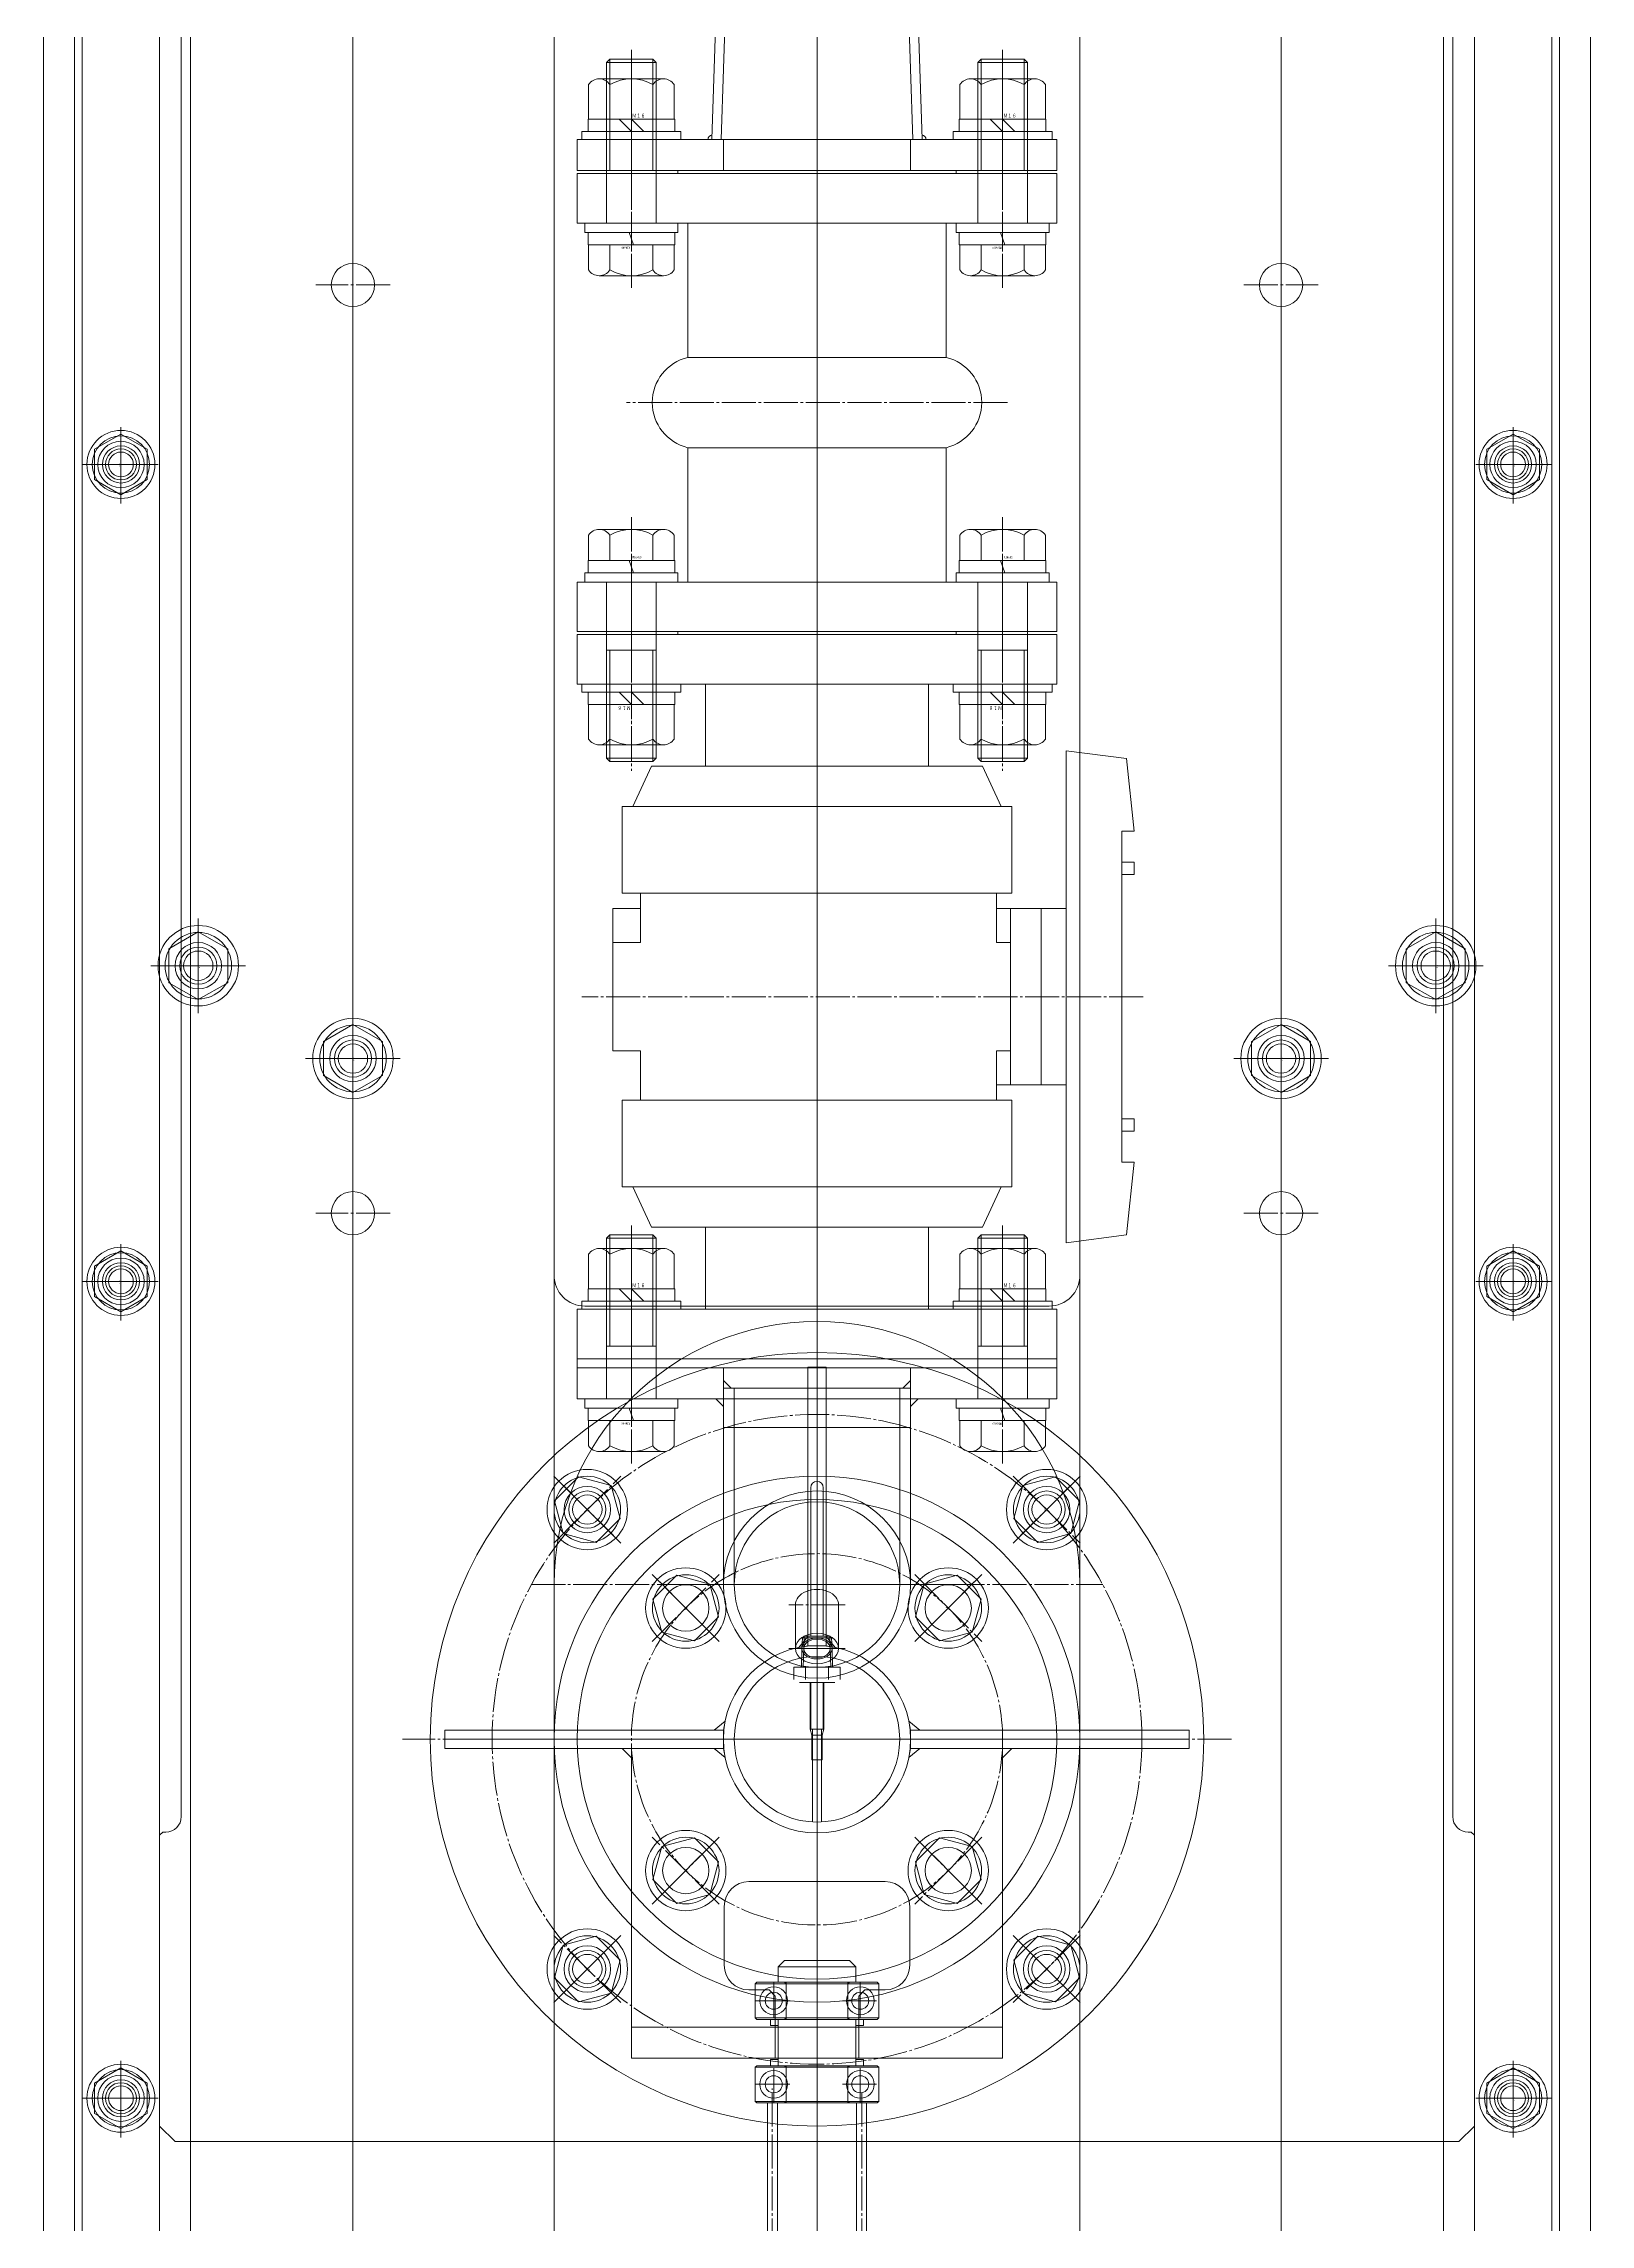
# Model space of a CAD drawing. Units: millimetres at full size. Extents: x -21196 to 21204, y -11807 to 11807.
# Drawn here: x -15850 to -15350, y -1207 to -502 of the extents above; entities that cross this region are included whole.
import ezdxf
from ezdxf.enums import TextEntityAlignment as Align

# ---------------------------------------------------------------- set-up
doc = ezdxf.new("R2010")
doc.units = ezdxf.units.MM
doc.header["$LTSCALE"] = 0.5
doc.linetypes.add('USER4', pattern=[27.1, 22, -1.7, 1.7, -1.7])
doc.layers.add('1-0_設備-5(241129配置図菊池追記(立面図).jww)(機器配置図 260128.dwg)', color=7, linetype='Continuous', lineweight=9)
doc.styles.add('ＭＳ ゴシック', font='')
doc.styles.get('ＭＳ ゴシック').set_extended_font_data('MS Gothic')

msp = doc.modelspace()

# ---------------------------------------------------------------- linework, layer by layer
at = {"layer": '1-0_設備-5(241129配置図菊池追記(立面図).jww)(機器配置図 260128.dwg)', "linetype": 'USER4'}
for p, q in [((-15599.5215, -516.4062), (-15599.5215, 1476.1146)), ((-15599.5215, -516.4062), (-15599.5215, 1476.1146)), ((-15599.5215, -547.3744), (-15599.5215, -40.6829)), ((-15599.5215, -1195.8594), (-15599.5215, -145.4149)), ((-15659.5215, -581.0617), (-15659.5215, -504.1471)), ((-15539.5215, -581.0617), (-15539.5215, -504.1471)), ((-15659.5215, -533.1471), (-15659.5215, -513.5471)), ((-15539.5215, -533.1471), (-15539.5215, -513.5471)), ((-15659.5215, -551.3014), (-15659.5215, -525.0262)), ((-15539.5215, -551.3014), (-15539.5215, -525.0262)), ((-15659.5215, -569.3808), (-15659.5215, -535.1885)), ((-15539.5215, -569.3808), (-15539.5215, -535.1885)), ((-15599.5215, -543.1471), (-15599.5215, -693.1471)), ((-15749.5215, -568.159), (-15749.5215, -592.1326)), ((-15449.5215, -568.159), (-15449.5215, -592.1326)), ((-15737.5348, -580.1458), (-15761.5083, -580.1458)), ((-15461.5083, -580.1458), (-15437.5348, -580.1458)), ((-15537.9806, -618.1471), (-15661.0625, -618.1471)), ((-15824.5215, -650.7816), (-15824.5215, -625.51)), ((-15824.5215, -626.1009), (-15824.5215, -650.1907)), ((-15374.5215, -650.7816), (-15374.5215, -625.51)), ((-15374.5215, -626.1009), (-15374.5215, -650.1907)), ((-15824.5215, -628.8047), (-15824.5215, -647.4868)), ((-15824.5215, -628.8047), (-15824.5215, -647.4868)), ((-15824.5215, -629.8047), (-15824.5215, -646.4868)), ((-15374.5215, -628.8047), (-15374.5215, -647.4868)), ((-15374.5215, -628.8047), (-15374.5215, -647.4868)), ((-15374.5215, -629.8047), (-15374.5215, -646.4868)), ((-15837.1574, -638.1458), (-15811.8857, -638.1458)), ((-15812.4767, -638.1458), (-15836.5664, -638.1458)), ((-15833.8626, -638.1458), (-15815.1805, -638.1458)), ((-15833.8626, -638.1458), (-15815.1805, -638.1458)), ((-15832.8626, -638.1458), (-15816.1805, -638.1458)), ((-15361.8857, -638.1458), (-15387.1574, -638.1458)), ((-15386.5664, -638.1458), (-15362.4767, -638.1458)), ((-15365.1805, -638.1458), (-15383.8626, -638.1458)), ((-15365.1805, -638.1458), (-15383.8626, -638.1458)), ((-15366.1805, -638.1458), (-15382.8626, -638.1458)), ((-15659.5215, -655.2326), (-15659.5215, -737.1471)), ((-15539.5215, -655.2326), (-15539.5215, -737.1471)), ((-15659.5215, -701.3808), (-15659.5215, -667.1885)), ((-15539.5215, -701.3808), (-15539.5215, -667.1885)), ((-15659.5215, -683.6378), (-15659.5215, -718.4558)), ((-15539.5215, -683.6378), (-15539.5215, -718.4558)), ((-15599.5215, -693.1471), (-15599.5215, -927.1471)), ((-15659.5215, -709.1471), (-15659.5215, -728.7471)), ((-15539.5215, -709.1471), (-15539.5215, -728.7471)), ((-15799.5215, -815.4573), (-15799.5215, -784.8343)), ((-15799.5215, -787.8047), (-15799.5215, -812.4868)), ((-15399.5215, -815.4573), (-15399.5215, -784.8343)), ((-15399.5215, -787.8047), (-15399.5215, -812.4868)), ((-15799.5215, -810.4779), (-15799.5215, -789.8137)), ((-15399.5215, -810.4779), (-15399.5215, -789.8137)), ((-15784.21, -800.1458), (-15814.833, -800.1458)), ((-15787.1805, -800.1458), (-15811.8626, -800.1458)), ((-15789.1894, -800.1458), (-15809.8536, -800.1458)), ((-15384.21, -800.1458), (-15414.833, -800.1458)), ((-15387.1805, -800.1458), (-15411.8626, -800.1458)), ((-15389.1894, -800.1458), (-15409.8536, -800.1458)), ((-15494.0921, -810.1471), (-15675.5215, -810.1471)), ((-15749.5215, -845.4573), (-15749.5215, -814.8343)), ((-15449.5215, -845.4573), (-15449.5215, -814.8343)), ((-15749.5215, -818.1009), (-15749.5215, -842.1907)), ((-15749.5215, -840.4779), (-15749.5215, -819.8137)), ((-15449.5215, -818.1009), (-15449.5215, -842.1907)), ((-15449.5215, -840.4779), (-15449.5215, -819.8137)), ((-15734.21, -830.1458), (-15764.833, -830.1458)), ((-15737.4767, -830.1458), (-15761.5664, -830.1458)), ((-15739.1894, -830.1458), (-15759.8536, -830.1458)), ((-15434.21, -830.1458), (-15464.833, -830.1458)), ((-15461.5664, -830.1458), (-15437.4767, -830.1458)), ((-15439.1894, -830.1458), (-15459.8536, -830.1458)), ((-15749.5215, -868.159), (-15749.5215, -892.1326)), ((-15449.5215, -868.159), (-15449.5215, -892.1326)), ((-15737.5348, -880.1458), (-15761.5083, -880.1458)), ((-15461.5083, -880.1458), (-15437.5348, -880.1458)), ((-15659.5215, -961.0617), (-15659.5215, -884.1471)), ((-15539.5215, -961.0617), (-15539.5215, -884.1471)), ((-15824.5215, -914.7816), (-15824.5215, -889.51)), ((-15824.5215, -890.1009), (-15824.5215, -914.1907)), ((-15824.5215, -892.8047), (-15824.5215, -911.4868)), ((-15824.5215, -892.8047), (-15824.5215, -911.4868)), ((-15824.5215, -893.8047), (-15824.5215, -910.4868)), ((-15659.5215, -911.1471), (-15659.5215, -891.5471)), ((-15539.5215, -911.1471), (-15539.5215, -891.5471)), ((-15374.5215, -914.7816), (-15374.5215, -889.51)), ((-15374.5215, -890.1009), (-15374.5215, -914.1907)), ((-15374.5215, -892.8047), (-15374.5215, -911.4868)), ((-15374.5215, -892.8047), (-15374.5215, -911.4868)), ((-15374.5215, -893.8047), (-15374.5215, -910.4868)), ((-15659.5215, -936.6565), (-15659.5215, -901.8385)), ((-15539.5215, -936.6565), (-15539.5215, -901.8385)), ((-15837.1574, -902.1458), (-15811.8857, -902.1458)), ((-15812.4767, -902.1458), (-15836.5664, -902.1458)), ((-15833.8626, -902.1458), (-15815.1805, -902.1458)), ((-15833.8626, -902.1458), (-15815.1805, -902.1458)), ((-15832.8626, -902.1458), (-15816.1805, -902.1458)), ((-15361.8857, -902.1458), (-15387.1574, -902.1458)), ((-15386.5664, -902.1458), (-15362.4767, -902.1458)), ((-15365.1805, -902.1458), (-15383.8626, -902.1458)), ((-15365.1805, -902.1458), (-15383.8626, -902.1458)), ((-15366.1805, -902.1458), (-15382.8626, -902.1458)), ((-15599.5215, -916.162), (-15599.5215, -1184.1296)), ((-15659.5215, -948.6963), (-15659.5215, -921.8099)), ((-15599.5215, -1051.3337), (-15599.5215, -921.8442)), ((-15539.5215, -948.6963), (-15539.5215, -921.8099)), ((-15599.5215, -930.1471), (-15599.5215, -940.1471)), ((-15599.5215, -949.3471), (-15599.5215, -936.6471)), ((-15599.5215, -949.3471), (-15599.5215, -1037.397)), ((-15662.9409, -986.7264), (-15684.5946, -965.0727)), ((-15684.5946, -986.7264), (-15662.9409, -965.0727)), ((-15599.5215, -964.8303), (-15599.5215, -1078.8262)), ((-15536.1022, -986.7264), (-15514.4485, -965.0727)), ((-15536.1022, -965.0727), (-15514.4484, -986.7264)), ((-15682.1911, -967.4763), (-15665.3445, -984.3228)), ((-15666.4619, -983.2054), (-15681.0737, -968.5937)), ((-15516.852, -967.4763), (-15533.6986, -984.3228)), ((-15532.5812, -983.2054), (-15517.9694, -968.5937)), ((-15691.8647, -1000.1458), (-15507.1783, -1000.1458)), ((-15631.1211, -1018.5463), (-15652.7748, -996.8925)), ((-15652.7748, -1018.5463), (-15631.1211, -996.8925)), ((-15548.335, -1000.1471), (-15650.7081, -1000.1471)), ((-15650.3712, -999.2961), (-15633.5247, -1016.1427)), ((-15562.2717, -1000.1471), (-15636.7713, -1000.1471)), ((-15567.922, -1018.5462), (-15546.2683, -996.8925)), ((-15567.922, -996.8925), (-15546.2683, -1018.5462)), ((-15548.6718, -999.2961), (-15565.5184, -1016.1427)), ((-15590.4349, -1006.6582), (-15608.6082, -1006.6582)), ((-15590.4349, -1020.8003), (-15608.6082, -1020.8003)), ((-15465.5377, -1050.1458), (-15733.5053, -1050.1458)), ((-15719.64, -1050.1458), (-15479.4031, -1050.1458)), ((-15631.121, -1081.7453), (-15652.7748, -1103.3991)), ((-15631.121, -1103.3991), (-15652.7748, -1081.7453)), ((-15650.3712, -1100.9955), (-15633.5247, -1084.1489)), ((-15567.922, -1081.7453), (-15546.2683, -1103.399)), ((-15546.2683, -1081.7453), (-15567.922, -1103.399)), ((-15548.6718, -1100.9955), (-15565.5184, -1084.1489)), ((-15662.9409, -1113.5651), (-15684.5946, -1135.2189)), ((-15662.9409, -1135.2189), (-15684.5946, -1113.5651)), ((-15682.1911, -1132.8153), (-15665.3445, -1115.9687)), ((-15666.4619, -1117.0861), (-15681.0737, -1131.6979)), ((-15599.5215, -1607.3922), (-15599.5215, -1117.7458)), ((-15536.1022, -1113.5651), (-15514.4484, -1135.2189)), ((-15514.4484, -1113.5651), (-15536.1022, -1135.2189)), ((-15516.852, -1132.8153), (-15533.6986, -1115.9687)), ((-15532.5812, -1117.0861), (-15517.9694, -1131.6979)), ((-15619.2715, -1134.6458), (-15607.7715, -1134.6458)), ((-15613.5215, -1128.8958), (-15613.5215, -1140.3958)), ((-15591.2715, -1134.6458), (-15579.7715, -1134.6458)), ((-15585.5215, -1128.8958), (-15585.5215, -1140.3958)), ((-15824.5215, -1178.7816), (-15824.5215, -1153.51)), ((-15824.5215, -1154.1009), (-15824.5215, -1178.1907)), ((-15374.5215, -1178.7816), (-15374.5215, -1153.51)), ((-15374.5215, -1154.1009), (-15374.5215, -1178.1907)), ((-15824.5215, -1156.8047), (-15824.5215, -1175.4868)), ((-15824.5215, -1156.8047), (-15824.5215, -1175.4868)), ((-15824.5215, -1157.8047), (-15824.5215, -1174.4868)), ((-15619.2715, -1161.6458), (-15607.7715, -1161.6458)), ((-15613.5215, -1167.3958), (-15613.5215, -1155.8958)), ((-15591.2715, -1161.6458), (-15579.7715, -1161.6458)), ((-15585.5215, -1167.3958), (-15585.5215, -1155.8958)), ((-15374.5215, -1156.8047), (-15374.5215, -1175.4868)), ((-15374.5215, -1156.8047), (-15374.5215, -1175.4868)), ((-15374.5215, -1157.8047), (-15374.5215, -1174.4868)), ((-15837.1574, -1166.1458), (-15811.8857, -1166.1458)), ((-15812.4767, -1166.1458), (-15836.5664, -1166.1458)), ((-15833.8626, -1166.1458), (-15815.1805, -1166.1458)), ((-15833.8626, -1166.1458), (-15815.1805, -1166.1458)), ((-15832.8626, -1166.1458), (-15816.1805, -1166.1458)), ((-15614.0215, -1581.8079), (-15614.0215, -1162.9603)), ((-15585.0215, -1581.8079), (-15585.0215, -1163.4838)), ((-15361.8857, -1166.1458), (-15387.1574, -1166.1458)), ((-15386.5664, -1166.1458), (-15362.4767, -1166.1458)), ((-15365.1805, -1166.1458), (-15383.8626, -1166.1458)), ((-15365.1805, -1166.1458), (-15383.8626, -1166.1458)), ((-15366.1805, -1166.1458), (-15382.8626, -1166.1458))]:
    msp.add_line(p, q, dxfattribs=at)
at = {"layer": '1-0_設備-5(241129配置図菊池追記(立面図).jww)(機器配置図 260128.dwg)'}
for p, q in [((-15633.5215, -533.053), (-15617.546, -48.1471)), ((-15630.523, -533.1471), (-15614.5475, -48.2413)), ((-15568.5201, -533.1471), (-15584.4956, -48.2413)), ((-15565.5215, -533.053), (-15581.4971, -48.1471)), ((-15599.5215, -1520.1458), (-15599.5215, -60.1458)), ((-15805.0215, -265.1458), (-15805.0215, -1075.1458)), ((-15394.0215, -265.1458), (-15394.0215, -1075.1458)), ((-15684.5215, -900.1458), (-15684.5215, -340.1458)), ((-15514.5215, -340.1458), (-15514.5215, -900.1458)), ((-15666.439, -543.1471), (-15666.439, -507.1471)), ((-15652.604, -543.1471), (-15652.604, -507.1471)), ((-15546.439, -543.1471), (-15546.439, -507.1471)), ((-15532.604, -543.1471), (-15532.604, -507.1471)), ((-15669.9085, -513.5471), (-15649.1345, -513.5471)), ((-15667.5215, -560.1471), (-15667.5215, -508.2296)), ((-15651.5215, -560.1471), (-15651.5215, -508.2296)), ((-15549.9085, -513.5471), (-15529.1345, -513.5471)), ((-15547.5215, -560.1471), (-15547.5215, -508.2296)), ((-15531.5215, -560.1471), (-15531.5215, -508.2296)), ((-15673.3715, -515.4031), (-15673.3715, -526.5471)), ((-15666.4465, -526.5471), (-15666.4465, -515.4031)), ((-15652.5965, -515.4031), (-15652.5965, -526.5471)), ((-15645.6715, -526.5471), (-15645.6715, -515.4031)), ((-15553.3715, -515.4031), (-15553.3715, -526.5471)), ((-15546.4465, -526.5471), (-15546.4465, -515.4031)), ((-15532.5965, -515.4031), (-15532.5965, -526.5471)), ((-15525.6715, -526.5471), (-15525.6715, -515.4031)), ((-15663.5215, -526.5471), (-15659.5215, -530.5471)), ((-15659.5215, -526.5471), (-15655.5215, -530.5471)), ((-15645.5215, -526.5471), (-15645.5215, -530.5471)), ((-15543.5215, -526.5471), (-15539.5215, -530.5471)), ((-15539.5215, -526.5471), (-15535.5215, -530.5471)), ((-15525.5215, -526.5471), (-15525.5215, -530.5471)), ((-15633.5215, -533.053), (-15630.523, -533.1471)), ((-15629.7715, -543.1471), (-15629.7715, -533.1471)), ((-15569.2715, -543.1471), (-15569.2715, -533.1471)), ((-15565.5215, -533.053), (-15568.5201, -533.1471)), ((-15667.5215, -543.1471), (-15651.5215, -543.1471)), ((-15547.5215, -543.1471), (-15531.5215, -543.1471)), ((-15674.5215, -563.1471), (-15674.5215, -560.1471)), ((-15644.5215, -560.1471), (-15674.5215, -560.1471)), ((-15644.5215, -563.1471), (-15674.5215, -563.1471)), ((-15673.5215, -567.1471), (-15673.5215, -563.1471)), ((-15660.2495, -563.1471), (-15658.7935, -567.1471)), ((-15645.5215, -563.1471), (-15645.5215, -567.1471)), ((-15644.5215, -560.1471), (-15644.5215, -563.1471)), ((-15641.2715, -560.1471), (-15641.2715, -603.5612)), ((-15557.7715, -560.1471), (-15557.7715, -603.5612)), ((-15554.5215, -563.1471), (-15554.5215, -560.1471)), ((-15524.5215, -560.1471), (-15554.5215, -560.1471)), ((-15524.5215, -563.1471), (-15554.5215, -563.1471)), ((-15553.5215, -567.1471), (-15553.5215, -563.1471)), ((-15540.2495, -563.1471), (-15538.7935, -567.1471)), ((-15525.5215, -563.1471), (-15525.5215, -567.1471)), ((-15524.5215, -560.1471), (-15524.5215, -563.1471)), ((-15645.5215, -567.1471), (-15673.5215, -567.1471)), ((-15673.3715, -567.1471), (-15673.3715, -575.2911)), ((-15666.4465, -575.2911), (-15666.4465, -567.1471)), ((-15652.5965, -567.1471), (-15652.5965, -575.2911)), ((-15645.6715, -575.2911), (-15645.6715, -567.1471)), ((-15525.5215, -567.1471), (-15553.5215, -567.1471)), ((-15553.3715, -567.1471), (-15553.3715, -575.2911)), ((-15546.4465, -575.2911), (-15546.4465, -567.1471)), ((-15532.5965, -567.1471), (-15532.5965, -575.2911)), ((-15525.6715, -575.2911), (-15525.6715, -567.1471)), ((-15649.1345, -577.1471), (-15669.9085, -577.1471)), ((-15529.1345, -577.1471), (-15549.9085, -577.1471)), ((-15641.2715, -603.5612), (-15557.7715, -603.5612)), ((-15641.2715, -632.7331), (-15557.7715, -632.7331)), ((-15641.2715, -632.7331), (-15641.2715, -676.1471)), ((-15557.7715, -632.7331), (-15557.7715, -676.1471)), ((-15673.3715, -661.0031), (-15673.3715, -669.1471)), ((-15669.9085, -659.1471), (-15649.1345, -659.1471)), ((-15666.4465, -669.1471), (-15666.4465, -661.0031)), ((-15652.5965, -661.0031), (-15652.5965, -669.1471)), ((-15645.6715, -669.1471), (-15645.6715, -661.0031)), ((-15553.3715, -661.0031), (-15553.3715, -669.1471)), ((-15549.9085, -659.1471), (-15529.1345, -659.1471)), ((-15546.4465, -669.1471), (-15546.4465, -661.0031)), ((-15532.5965, -661.0031), (-15532.5965, -669.1471)), ((-15525.6715, -669.1471), (-15525.6715, -661.0031)), ((-15673.5215, -673.1471), (-15673.5215, -669.1471)), ((-15673.5215, -669.1471), (-15645.5215, -669.1471)), ((-15658.7935, -673.1471), (-15660.2495, -669.1471)), ((-15645.5215, -669.1471), (-15645.5215, -673.1471)), ((-15553.5215, -673.1471), (-15553.5215, -669.1471)), ((-15553.5215, -669.1471), (-15525.5215, -669.1471)), ((-15538.7935, -673.1471), (-15540.2495, -669.1471)), ((-15525.5215, -669.1471), (-15525.5215, -673.1471)), ((-15674.5215, -676.1471), (-15674.5215, -673.1471)), ((-15674.5215, -673.1471), (-15644.5215, -673.1471)), ((-15674.5215, -676.1471), (-15644.5215, -676.1471)), ((-15667.5215, -676.1471), (-15667.5215, -733.0646)), ((-15651.5215, -676.1471), (-15651.5215, -733.0646)), ((-15644.5215, -673.1471), (-15644.5215, -676.1471)), ((-15554.5215, -676.1471), (-15554.5215, -673.1471)), ((-15554.5215, -673.1471), (-15524.5215, -673.1471)), ((-15554.5215, -676.1471), (-15524.5215, -676.1471)), ((-15547.5215, -676.1471), (-15547.5215, -733.0646)), ((-15531.5215, -676.1471), (-15531.5215, -733.0646)), ((-15524.5215, -673.1471), (-15524.5215, -676.1471)), ((-15651.5215, -698.1471), (-15667.5215, -698.1471)), ((-15666.439, -698.1471), (-15666.439, -734.1471)), ((-15652.604, -698.1471), (-15652.604, -734.1471)), ((-15531.5215, -698.1471), (-15547.5215, -698.1471)), ((-15546.439, -698.1471), (-15546.439, -734.1471)), ((-15532.604, -698.1471), (-15532.604, -734.1471)), ((-15673.5215, -715.7471), (-15673.5215, -711.7471)), ((-15659.5215, -715.7471), (-15663.5215, -711.7471)), ((-15655.5215, -715.7471), (-15659.5215, -711.7471)), ((-15553.5215, -715.7471), (-15553.5215, -711.7471)), ((-15539.5215, -715.7471), (-15543.5215, -711.7471)), ((-15535.5215, -715.7471), (-15539.5215, -711.7471)), ((-15673.3715, -715.7471), (-15673.3715, -726.8911)), ((-15666.4465, -726.8911), (-15666.4465, -715.7471)), ((-15652.5965, -715.7471), (-15652.5965, -726.8911)), ((-15645.6715, -726.8911), (-15645.6715, -715.7471)), ((-15553.3715, -715.7471), (-15553.3715, -726.8911)), ((-15546.4465, -726.8911), (-15546.4465, -715.7471)), ((-15532.5965, -715.7471), (-15532.5965, -726.8911)), ((-15525.6715, -726.8911), (-15525.6715, -715.7471)), ((-15649.1345, -728.7471), (-15669.9085, -728.7471)), ((-15529.1345, -728.7471), (-15549.9085, -728.7471)), ((-15519.0215, -889.6471), (-15519.0215, -730.6471)), ((-15501.0215, -863.6471), (-15501.0215, -756.6471)), ((-15497.0215, -756.6471), (-15501.0215, -756.6471)), ((-15497.0215, -766.6471), (-15501.0215, -766.6471)), ((-15497.0215, -766.6471), (-15497.0215, -770.6471)), ((-15497.0215, -770.6471), (-15501.0215, -770.6471)), ((-15665.5215, -781.6471), (-15665.5215, -827.6471)), ((-15665.5215, -781.6471), (-15656.5215, -781.6471)), ((-15656.5215, -792.6471), (-15656.5215, -776.6471)), ((-15541.5215, -792.6471), (-15541.5215, -776.6471)), ((-15519.0215, -781.6471), (-15541.5215, -781.6471)), ((-15537.0215, -781.6471), (-15537.0215, -838.6471)), ((-15527.0215, -781.6471), (-15527.0215, -838.6471)), ((-15527.0215, -838.6471), (-15527.0215, -781.6471)), ((-15656.5215, -792.6471), (-15665.5215, -792.6471)), ((-15537.0215, -792.6471), (-15541.5215, -792.6471)), ((-15656.5215, -827.6471), (-15665.5215, -827.6471)), ((-15656.5215, -827.6471), (-15656.5215, -843.6471)), ((-15541.5215, -827.6471), (-15541.5215, -843.6471)), ((-15537.0215, -827.6471), (-15541.5215, -827.6471)), ((-15519.0215, -838.6471), (-15541.5215, -838.6471)), ((-15662.5215, -843.6471), (-15662.5215, -871.6471)), ((-15536.5215, -843.6471), (-15662.5215, -843.6471)), ((-15536.5215, -871.6471), (-15536.5215, -843.6471)), ((-15497.0215, -849.6471), (-15501.0215, -849.6471)), ((-15497.0215, -853.6471), (-15497.0215, -849.6471)), ((-15497.0215, -853.6471), (-15501.0215, -853.6471)), ((-15497.0215, -863.6471), (-15501.0215, -863.6471)), ((-15662.5215, -871.6471), (-15536.5215, -871.6471)), ((-15659.0215, -871.6471), (-15653.0215, -884.6471)), ((-15546.0215, -884.6471), (-15540.0215, -871.6471)), ((-15666.439, -923.1471), (-15666.439, -887.1471)), ((-15653.0215, -884.6471), (-15546.0215, -884.6471)), ((-15652.604, -923.1471), (-15652.604, -887.1471)), ((-15635.5215, -884.6471), (-15635.5215, -911.1471)), ((-15563.5215, -911.1471), (-15563.5215, -884.6471)), ((-15546.439, -923.1471), (-15546.439, -887.1471)), ((-15532.604, -923.1471), (-15532.604, -887.1471)), ((-15673.3715, -893.4031), (-15673.3715, -904.5471)), ((-15669.9085, -891.5471), (-15649.1345, -891.5471)), ((-15667.5215, -940.1471), (-15667.5215, -888.2296)), ((-15666.4465, -904.5471), (-15666.4465, -893.4031)), ((-15652.5965, -893.4031), (-15652.5965, -904.5471)), ((-15651.5215, -940.1471), (-15651.5215, -888.2296)), ((-15645.6715, -904.5471), (-15645.6715, -893.4031)), ((-15553.3715, -893.4031), (-15553.3715, -904.5471)), ((-15549.9085, -891.5471), (-15529.1345, -891.5471)), ((-15547.5215, -940.1471), (-15547.5215, -888.2296)), ((-15546.4465, -904.5471), (-15546.4465, -893.4031)), ((-15532.5965, -893.4031), (-15532.5965, -904.5471)), ((-15531.5215, -940.1471), (-15531.5215, -888.2296)), ((-15525.6715, -904.5471), (-15525.6715, -893.4031)), ((-15663.5215, -904.5471), (-15659.5215, -908.5471)), ((-15659.5215, -904.5471), (-15655.5215, -908.5471)), ((-15645.5215, -904.5471), (-15645.5215, -908.5471)), ((-15543.5215, -904.5471), (-15539.5215, -908.5471)), ((-15539.5215, -904.5471), (-15535.5215, -908.5471)), ((-15525.5215, -904.5471), (-15525.5215, -908.5471)), ((-15524.5215, -910.1458), (-15674.5215, -910.1458)), ((-15635.5215, -911.1471), (-15563.5215, -911.1471)), ((-15667.5215, -923.1471), (-15651.5215, -923.1471)), ((-15547.5215, -923.1471), (-15531.5215, -923.1471)), ((-15629.7715, -930.1471), (-15629.7715, -940.1471)), ((-15569.2715, -930.1471), (-15569.2715, -940.1471)), ((-15629.7715, -936.6471), (-15569.2715, -936.6471)), ((-15626.2715, -949.3471), (-15626.2715, -936.6471)), ((-15572.7715, -949.3471), (-15572.7715, -936.6471)), ((-15674.5215, -943.1471), (-15674.5215, -940.1471)), ((-15644.5215, -940.1471), (-15674.5215, -940.1471)), ((-15644.5215, -943.1471), (-15674.5215, -943.1471)), ((-15673.5215, -947.1471), (-15673.5215, -943.1471)), ((-15660.2495, -943.1471), (-15658.7935, -947.1471)), ((-15645.5215, -943.1471), (-15645.5215, -947.1471)), ((-15644.5215, -940.1471), (-15644.5215, -943.1471)), ((-15629.7715, -949.3471), (-15629.7715, -940.1471)), ((-15569.2715, -940.1471), (-15569.2715, -949.3471)), ((-15554.5215, -943.1471), (-15554.5215, -940.1471)), ((-15524.5215, -940.1471), (-15554.5215, -940.1471)), ((-15524.5215, -943.1471), (-15554.5215, -943.1471)), ((-15553.5215, -947.1471), (-15553.5215, -943.1471)), ((-15540.2495, -943.1471), (-15538.7935, -947.1471)), ((-15525.5215, -943.1471), (-15525.5215, -947.1471)), ((-15524.5215, -940.1471), (-15524.5215, -943.1471)), ((-15645.5215, -947.1471), (-15673.5215, -947.1471)), ((-15673.3715, -947.1471), (-15673.3715, -955.2911)), ((-15666.4465, -955.2911), (-15666.4465, -947.1471)), ((-15652.5965, -947.1471), (-15652.5965, -955.2911)), ((-15645.6715, -955.2911), (-15645.6715, -947.1471)), ((-15629.7715, -949.3471), (-15569.2715, -949.3471)), ((-15629.7715, -949.3471), (-15629.7715, -1000.1471)), ((-15626.2715, -949.3471), (-15626.2715, -1000.1471)), ((-15572.7715, -949.3471), (-15572.7715, -1000.1471)), ((-15569.2715, -1000.1471), (-15569.2715, -949.3471)), ((-15525.5215, -947.1471), (-15553.5215, -947.1471)), ((-15553.3715, -947.1471), (-15553.3715, -955.2911)), ((-15546.4465, -955.2911), (-15546.4465, -947.1471)), ((-15532.5965, -947.1471), (-15532.5965, -955.2911)), ((-15525.6715, -955.2911), (-15525.6715, -947.1471)), ((-15649.1345, -957.1471), (-15669.9085, -957.1471)), ((-15529.1345, -957.1471), (-15549.9085, -957.1471)), ((-15601.5215, -968.8303), (-15601.5215, -1016.8303)), ((-15597.5215, -968.8303), (-15597.5215, -1016.8303)), ((-15684.5215, -1300.1458), (-15684.5215, -1000.1458)), ((-15514.5215, -1300.1458), (-15514.5215, -1000.1458)), ((-15606.5215, -1020.8002), (-15606.5215, -1006.6581)), ((-15592.5215, -1020.8003), (-15592.5215, -1006.6582)), ((-15594.6726, -1020.8003), (-15604.3705, -1020.8003)), ((-15594.7937, -1017.3303), (-15604.2494, -1017.3303)), ((-15603.6819, -1016.8327), (-15604.2319, -1017.3327)), ((-15595.3611, -1016.8303), (-15603.6819, -1016.8303)), ((-15594.7937, -1017.3324), (-15595.3437, -1016.8324)), ((-15592.016, -1026.8303), (-15607.0271, -1026.8303)), ((-15607.0271, -1026.8303), (-15607.0271, -1030.8303)), ((-15603.2743, -1030.8303), (-15603.2743, -1026.8303)), ((-15595.7688, -1030.8303), (-15595.7688, -1026.8303)), ((-15592.016, -1026.8303), (-15592.016, -1030.8303)), ((-15593.8105, -1031.8293), (-15605.1507, -1031.8303)), ((-15601.5215, -1031.83), (-15601.5215, -1046.8298)), ((-15597.8215, -1048.8298), (-15601.2215, -1048.8298)), ((-15812.0215, -1081.1458), (-15811.0215, -1080.1458)), ((-15812.0215, -1175.1458), (-15812.0215, -1081.1458)), ((-15811.0215, -1080.1458), (-15810.0215, -1080.1458)), ((-15388.0215, -1080.1458), (-15389.0215, -1080.1458)), ((-15387.0215, -1081.1458), (-15388.0215, -1080.1458)), ((-15387.0215, -1175.1458), (-15387.0215, -1081.1458)), ((-15621.5215, -1096.1458), (-15577.5215, -1096.1458)), ((-15629.5215, -1123.1458), (-15629.5215, -1104.1458)), ((-15569.5215, -1104.1458), (-15569.5215, -1123.1458)), ((-15610.0215, -1121.6458), (-15612.0215, -1123.6458)), ((-15612.0215, -1128.6458), (-15612.0215, -1123.6458)), ((-15612.0215, -1123.6458), (-15587.0215, -1123.6458)), ((-15610.0215, -1121.6458), (-15589.0215, -1121.6458)), ((-15589.0215, -1121.6458), (-15587.0215, -1123.6458)), ((-15587.0215, -1128.6458), (-15587.0215, -1123.6458)), ((-15615.0215, -1131.1458), (-15621.5215, -1131.1458)), ((-15619.5215, -1129.1458), (-15619.0215, -1128.6458)), ((-15619.5215, -1129.1458), (-15579.5215, -1129.1458)), ((-15619.5215, -1129.1458), (-15619.5215, -1140.1458)), ((-15619.0215, -1128.6458), (-15580.0215, -1128.6458)), ((-15613.0215, -1133.1458), (-15615.0215, -1131.1458)), ((-15613.0215, -1133.1458), (-15613.0215, -1153.1458)), ((-15612.0215, -1128.6458), (-15587.0215, -1128.6458)), ((-15610.0215, -1128.6458), (-15609.5215, -1129.1458)), ((-15609.5215, -1128.6458), (-15609.5215, -1140.6458)), ((-15609.5215, -1129.1458), (-15609.5215, -1140.1458)), ((-15599.5215, -1128.6458), (-15599.5215, -1140.6458)), ((-15589.5215, -1128.6458), (-15589.5215, -1140.6458)), ((-15589.0215, -1128.6458), (-15589.5215, -1129.1458)), ((-15589.5215, -1129.1458), (-15589.5215, -1140.1458)), ((-15586.0215, -1133.1458), (-15584.0215, -1131.1458)), ((-15586.0215, -1133.1458), (-15586.0215, -1153.1458)), ((-15577.5215, -1131.1458), (-15584.0215, -1131.1458)), ((-15579.5215, -1129.1458), (-15580.0215, -1128.6458)), ((-15579.5215, -1129.1458), (-15579.5215, -1140.1458)), ((-15619.5215, -1140.1458), (-15579.5215, -1140.1458)), ((-15619.5215, -1140.1458), (-15619.0215, -1140.6458)), ((-15619.0215, -1140.6458), (-15580.0215, -1140.6458)), ((-15612.0215, -1140.6458), (-15587.0215, -1140.6458)), ((-15612.0215, -1155.6458), (-15612.0215, -1140.6458)), ((-15609.5215, -1140.1458), (-15610.0215, -1140.6458)), ((-15599.5215, -1140.6458), (-15599.5215, -1142.6458)), ((-15589.5215, -1140.1458), (-15589.0215, -1140.6458)), ((-15587.0215, -1155.6458), (-15587.0215, -1140.6458)), ((-15579.5215, -1140.1458), (-15580.0215, -1140.6458)), ((-15659.5215, -1143.1458), (-15613.0215, -1143.1458)), ((-15586.0215, -1143.1458), (-15613.0215, -1143.1458)), ((-15586.0215, -1143.1458), (-15539.5215, -1143.1458)), ((-15619.5215, -1156.1458), (-15619.0215, -1155.6458)), ((-15619.0215, -1155.6458), (-15580.0215, -1155.6458)), ((-15612.0215, -1155.6458), (-15587.0215, -1155.6458)), ((-15609.5215, -1156.1458), (-15610.0215, -1155.6458)), ((-15609.5215, -1155.6458), (-15609.5215, -1167.6458)), ((-15596.3642, -1153.1458), (-15602.6789, -1153.1458)), ((-15599.5215, -1149.9884), (-15599.5215, -1156.3031)), ((-15589.5215, -1155.6458), (-15589.5215, -1167.6458)), ((-15589.5215, -1156.1458), (-15589.0215, -1155.6458)), ((-15579.5215, -1156.1458), (-15580.0215, -1155.6458)), ((-15619.5215, -1156.1458), (-15579.5215, -1156.1458)), ((-15619.5215, -1167.1458), (-15619.5215, -1156.1458)), ((-15609.5215, -1167.1458), (-15609.5215, -1156.1458)), ((-15589.5215, -1167.1458), (-15589.5215, -1156.1458)), ((-15579.5215, -1167.1458), (-15579.5215, -1156.1458)), ((-15619.5215, -1167.1458), (-15579.5215, -1167.1458)), ((-15619.5215, -1167.1458), (-15619.0215, -1167.6458)), ((-15619.0215, -1167.6458), (-15580.0215, -1167.6458)), ((-15615.5215, -1577.6458), (-15615.5215, -1167.6458)), ((-15615.5215, -1167.6458), (-15583.5215, -1167.6458)), ((-15612.2715, -1577.6458), (-15612.2715, -1167.6458)), ((-15610.0215, -1167.6458), (-15609.5215, -1167.1458)), ((-15589.0215, -1167.6458), (-15589.5215, -1167.1458)), ((-15586.7715, -1577.6458), (-15586.7715, -1167.6458)), ((-15583.5215, -1577.6458), (-15583.5215, -1167.6458)), ((-15579.5215, -1167.1458), (-15580.0215, -1167.6458)), ((-15397.0215, -1180.1458), (-15802.0215, -1180.1458))]:
    msp.add_line(p, q, dxfattribs=at)
for points in [[(-15684.5215, -62.1458), (-15684.5215, -1518.1458), (-15686.5215, -1520.1458), (-15847.5215, -1520.1458), (-15849.5215, -1518.1458), (-15849.5215, -62.1458), (-15847.5215, -60.1458), (-15686.5215, -60.1458)], [(-15349.5215, -1518.1458), (-15349.5215, -62.1458), (-15351.5215, -60.1458), (-15847.5215, -60.1458), (-15849.5215, -62.1458), (-15849.5215, -1518.1458), (-15847.5215, -1520.1458), (-15351.5215, -1520.1458)], [(-15514.5215, -62.1458), (-15514.5215, -1518.1458), (-15512.5215, -1520.1458), (-15351.5215, -1520.1458), (-15349.5215, -1518.1458), (-15349.5215, -62.1458), (-15351.5215, -60.1458), (-15512.5215, -60.1458)], [(-15837.0215, -1453.1458), (-15837.0215, -87.1458), (-15835.0215, -85.1458), (-15814.0215, -85.1458), (-15812.0215, -87.1458), (-15812.0215, -1453.1458), (-15814.0215, -1455.1458), (-15835.0215, -1455.1458)], [(-15837.0215, -1453.1458), (-15837.0215, -87.1458), (-15835.0215, -85.1458), (-15804.0215, -85.1458), (-15802.0215, -87.1458), (-15802.0215, -1453.1458), (-15804.0215, -1455.1458), (-15835.0215, -1455.1458)], [(-15362.0215, -1453.1458), (-15362.0215, -87.1458), (-15364.0215, -85.1458), (-15395.0215, -85.1458), (-15397.0215, -87.1458), (-15397.0215, -1453.1458), (-15395.0215, -1455.1458), (-15364.0215, -1455.1458)], [(-15362.0215, -1453.1458), (-15362.0215, -87.1458), (-15364.0215, -85.1458), (-15385.0215, -85.1458), (-15387.0215, -87.1458), (-15387.0215, -1453.1458), (-15385.0215, -1455.1458), (-15364.0215, -1455.1458)], [(-15677.0215, -543.1471), (-15677.0215, -533.1471), (-15522.0215, -533.1471), (-15522.0215, -543.1471)], [(-15675.5215, -530.5471), (-15643.5215, -530.5471), (-15643.5215, -533.1471), (-15675.5215, -533.1471)], [(-15555.5215, -530.5471), (-15523.5215, -530.5471), (-15523.5215, -533.1471), (-15555.5215, -533.1471)], [(-15677.0215, -560.1471), (-15677.0215, -544.1471), (-15522.0215, -544.1471), (-15522.0215, -560.1471)], [(-15833.0215, -633.2382), (-15833.0215, -643.0534), (-15824.5215, -647.9607), (-15816.0215, -643.0534), (-15816.0215, -633.2382), (-15824.5215, -628.3309)], [(-15366.0215, -633.2382), (-15366.0215, -643.0534), (-15374.5215, -647.9607), (-15383.0215, -643.0534), (-15383.0215, -633.2382), (-15374.5215, -628.3309)], [(-15677.0215, -692.1471), (-15677.0215, -676.1471), (-15522.0215, -676.1471), (-15522.0215, -692.1471)], [(-15677.0215, -693.1471), (-15522.0215, -693.1471), (-15522.0215, -709.1471), (-15677.0215, -709.1471)], [(-15643.5215, -711.7471), (-15675.5215, -711.7471), (-15675.5215, -709.1471), (-15643.5215, -709.1471)], [(-15523.5215, -711.7471), (-15555.5215, -711.7471), (-15555.5215, -709.1471), (-15523.5215, -709.1471)], [(-15662.5215, -776.6471), (-15662.5215, -748.6471), (-15536.5215, -748.6471), (-15536.5215, -776.6471)], [(-15790.0215, -794.6608), (-15790.0215, -805.6307), (-15799.5215, -811.1154), (-15809.0215, -805.6307), (-15809.0215, -794.6608), (-15799.5215, -789.1762)], [(-15390.0215, -794.6608), (-15390.0215, -805.6307), (-15399.5215, -811.1154), (-15409.0215, -805.6307), (-15409.0215, -794.6608), (-15399.5215, -789.1762)], [(-15740.0215, -824.6609), (-15740.0215, -835.6307), (-15749.5215, -841.1154), (-15759.0215, -835.6307), (-15759.0215, -824.6609), (-15749.5215, -819.1762)], [(-15440.0215, -824.6609), (-15440.0215, -835.6307), (-15449.5215, -841.1154), (-15459.0215, -835.6307), (-15459.0215, -824.6609), (-15449.5215, -819.1762)], [(-15833.0215, -897.2382), (-15833.0215, -907.0534), (-15824.5215, -911.9607), (-15816.0215, -907.0534), (-15816.0215, -897.2382), (-15824.5215, -892.3309)], [(-15366.0215, -897.2382), (-15366.0215, -907.0534), (-15374.5215, -911.9607), (-15383.0215, -907.0534), (-15383.0215, -897.2382), (-15374.5215, -892.3309)], [(-15675.5215, -908.5471), (-15643.5215, -908.5471), (-15643.5215, -911.1471), (-15675.5215, -911.1471)], [(-15555.5215, -908.5471), (-15523.5215, -908.5471), (-15523.5215, -911.1471), (-15555.5215, -911.1471)], [(-15677.0215, -927.1471), (-15522.0215, -927.1471), (-15522.0215, -911.1471), (-15677.0215, -911.1471)], [(-15677.0215, -930.1471), (-15677.0215, -927.1471), (-15522.0215, -927.1471), (-15522.0215, -930.1471)], [(-15677.0215, -930.1471), (-15677.0215, -940.1471), (-15522.0215, -940.1471), (-15522.0215, -930.1471)], [(-15602.5215, -1019.8958), (-15602.5215, -929.8958), (-15596.5215, -929.8958), (-15596.5215, -1019.8958)], [(-15629.7715, -936.6471), (-15627.2715, -936.6471), (-15629.7715, -934.1471)], [(-15569.2715, -936.6471), (-15571.7715, -936.6471), (-15569.2715, -934.1471)], [(-15629.7715, -940.1471), (-15629.7715, -942.6471), (-15632.2715, -940.1471)], [(-15569.2715, -940.1471), (-15569.2715, -942.6471), (-15566.7715, -940.1471)], [(-15663.1718, -978.7387), (-15670.9287, -986.4955), (-15681.5244, -983.6562), (-15684.3637, -973.0605), (-15676.6068, -965.3036), (-15666.0111, -968.1429)], [(-15528.1144, -986.4955), (-15535.8713, -978.7386), (-15533.032, -968.1429), (-15522.4363, -965.3036), (-15514.6794, -973.0605), (-15517.5186, -983.6562)], [(-15631.352, -1010.5585), (-15639.1089, -1018.3153), (-15649.7046, -1015.4761), (-15652.5439, -1004.8803), (-15644.787, -997.1234), (-15634.1913, -999.9627)], [(-15559.9342, -1018.3153), (-15567.6911, -1010.5584), (-15564.8518, -999.9627), (-15554.2561, -997.1234), (-15546.4992, -1004.8803), (-15549.3385, -1015.476)], [(-15602.5215, -1019.8958), (-15602.5215, -1016.8958), (-15605.4069, -1020.4738)], [(-15596.5215, -1019.8958), (-15596.5215, -1016.8958), (-15593.6362, -1020.4738)], [(-15629.7715, -1053.1458), (-15719.7715, -1053.1458), (-15719.7715, -1047.1458), (-15629.7715, -1047.1458)], [(-15629.7715, -1047.1458), (-15632.7715, -1047.1458), (-15629.1935, -1044.2604)], [(-15569.2715, -1047.1458), (-15566.2715, -1047.1458), (-15569.8496, -1044.2604)], [(-15569.2715, -1053.1458), (-15479.2715, -1053.1458), (-15479.2715, -1047.1458), (-15569.2715, -1047.1458)], [(-15659.5215, -1053.1458), (-15659.5215, -1056.1458), (-15662.5215, -1053.1458)], [(-15629.7715, -1053.1458), (-15632.7715, -1053.1458), (-15629.1935, -1056.0311)], [(-15569.2715, -1053.1458), (-15566.2715, -1053.1458), (-15569.8496, -1056.0311)], [(-15539.5215, -1053.1458), (-15539.5215, -1056.1458), (-15536.5215, -1053.1458)], [(-15539.5215, -1053.1458), (-15539.5215, -1056.1458), (-15536.5215, -1053.1458)], [(-15639.1088, -1081.9763), (-15631.352, -1089.7331), (-15634.1912, -1100.3289), (-15644.787, -1103.1682), (-15652.5439, -1095.4113), (-15649.7046, -1084.8155)], [(-15567.6911, -1089.7331), (-15559.9342, -1081.9762), (-15549.3385, -1084.8155), (-15546.4992, -1095.4112), (-15554.2561, -1103.1681), (-15564.8518, -1100.3288)], [(-15670.9287, -1113.7961), (-15663.1718, -1121.5529), (-15666.0111, -1132.1487), (-15676.6068, -1134.988), (-15684.3637, -1127.2311), (-15681.5244, -1116.6353)], [(-15535.8713, -1121.5529), (-15528.1144, -1113.796), (-15517.5186, -1116.6353), (-15514.6793, -1127.2311), (-15522.4362, -1134.9879), (-15533.032, -1132.1487)], [(-15612.0215, -1140.6458), (-15612.0215, -1142.6458), (-15614.5215, -1142.6458), (-15614.5215, -1140.6458)], [(-15587.0215, -1140.6458), (-15587.0215, -1142.6458), (-15584.5215, -1142.6458), (-15584.5215, -1140.6458)], [(-15612.0215, -1155.6458), (-15612.0215, -1153.6458), (-15614.5215, -1153.6458), (-15614.5215, -1155.6458)], [(-15587.0215, -1155.6458), (-15587.0215, -1153.6458), (-15584.5215, -1153.6458), (-15584.5215, -1155.6458)], [(-15833.0215, -1161.2382), (-15833.0215, -1171.0534), (-15824.5215, -1175.9607), (-15816.0215, -1171.0534), (-15816.0215, -1161.2382), (-15824.5215, -1156.3309)], [(-15366.0215, -1161.2382), (-15366.0215, -1171.0534), (-15374.5215, -1175.9607), (-15383.0215, -1171.0534), (-15383.0215, -1161.2382), (-15374.5215, -1156.3309)]]:
    msp.add_lwpolyline(points, close=True, dxfattribs=at)
for points in [[(-15349.5215, -170.1458), (-15349.5215, -1520.1458), (-15849.5215, -1520.1458), (-15849.5215, -170.1458)], [(-15359.5215, -170.1458), (-15359.5215, -1510.1458), (-15839.5215, -1510.1458), (-15839.5215, -170.1458)], [(-15449.5215, -170.1458), (-15449.5215, -1420.1458), (-15749.5215, -1420.1458), (-15749.5215, -170.1458)], [(-15667.5215, -508.2296), (-15666.439, -507.1471), (-15652.604, -507.1471)], [(-15667.5215, -508.2296), (-15651.5215, -508.2296), (-15652.604, -507.1471)], [(-15547.5215, -508.2296), (-15546.439, -507.1471), (-15532.604, -507.1471)], [(-15547.5215, -508.2296), (-15531.5215, -508.2296), (-15532.604, -507.1471)], [(-15673.5215, -530.5471), (-15673.5215, -526.5471), (-15645.5215, -526.5471)], [(-15553.5215, -530.5471), (-15553.5215, -526.5471), (-15525.5215, -526.5471)], [(-15554.5215, -544.1471), (-15554.5215, -543.1471), (-15644.5215, -543.1471), (-15644.5215, -544.1471)], [(-15554.5215, -692.1471), (-15554.5215, -693.1471), (-15644.5215, -693.1471), (-15644.5215, -692.1471)], [(-15645.5215, -711.7471), (-15645.5215, -715.7471), (-15673.5215, -715.7471)], [(-15635.5215, -735.6471), (-15635.5215, -709.1471), (-15563.5215, -709.1471), (-15563.5215, -735.6471)], [(-15525.5215, -711.7471), (-15525.5215, -715.7471), (-15553.5215, -715.7471)], [(-15497.0215, -756.6471), (-15499.5215, -733.1471), (-15519.0215, -730.6471)], [(-15651.5215, -733.0646), (-15667.5215, -733.0646), (-15666.439, -734.1471)], [(-15651.5215, -733.0646), (-15652.604, -734.1471), (-15666.439, -734.1471)], [(-15659.0215, -748.6471), (-15653.0215, -735.6471), (-15546.0215, -735.6471), (-15540.0215, -748.6471)], [(-15531.5215, -733.0646), (-15547.5215, -733.0646), (-15546.439, -734.1471)], [(-15531.5215, -733.0646), (-15532.604, -734.1471), (-15546.439, -734.1471)], [(-15497.0215, -863.6471), (-15499.5215, -887.1471), (-15519.0215, -889.6471)], [(-15667.5215, -888.2296), (-15666.439, -887.1471), (-15652.604, -887.1471)], [(-15667.5215, -888.2296), (-15651.5215, -888.2296), (-15652.604, -887.1471)], [(-15547.5215, -888.2296), (-15546.439, -887.1471), (-15532.604, -887.1471)], [(-15547.5215, -888.2296), (-15531.5215, -888.2296), (-15532.604, -887.1471)], [(-15673.5215, -908.5471), (-15673.5215, -904.5471), (-15645.5215, -904.5471)], [(-15553.5215, -908.5471), (-15553.5215, -904.5471), (-15525.5215, -904.5471)], [(-15604.2494, -1017.3324), (-15604.3705, -1020.8003), (-15604.5811, -1026.8303)], [(-15603.6819, -1016.8327), (-15603.8205, -1020.8008), (-15604.0311, -1026.8303)], [(-15595.3611, -1016.8327), (-15595.2226, -1020.8003), (-15595.012, -1026.8303)], [(-15594.462, -1026.8303), (-15594.6726, -1020.8003), (-15594.7937, -1017.3324)], [(-15597.3215, -1031.8298), (-15597.3215, -1046.8298), (-15597.8215, -1048.8298), (-15597.8215, -1056.8303), (-15601.2215, -1056.8303), (-15601.2215, -1048.8298), (-15601.7215, -1046.8298), (-15601.7215, -1031.83)], [(-15597.5215, -1031.8296), (-15597.5215, -1046.8298), (-15601.5215, -1046.8298)], [(-15601.0215, -1046.8298), (-15601.0215, -1056.8303), (-15601.0215, -1076.8298)], [(-15598.0215, -1046.8298), (-15598.0215, -1056.8303), (-15598.0215, -1076.8298)], [(-15539.5215, -1053.1458), (-15539.5215, -1153.1458), (-15659.5215, -1153.1458), (-15659.5215, -1053.1458)], [(-15599.5215, -1167.6458), (-15599.5215, -1155.6458), (-15599.5215, -1153.6458)], [(-15802.0215, -1180.1458), (-15807.0215, -1180.1458), (-15812.0215, -1175.1458)], [(-15387.0215, -1175.1458), (-15392.0215, -1180.1458), (-15397.0215, -1180.1458)]]:
    msp.add_lwpolyline(points, dxfattribs=at)
for centre, radius in [((-15749.5215, -580.1458), 7), ((-15449.5215, -580.1458), 7), ((-15824.5215, -638.1458), 11), ((-15374.5215, -638.1458), 11), ((-15824.5215, -638.1458), 9.25), ((-15824.5215, -638.1458), 7.5), ((-15824.5215, -638.1458), 6), ((-15824.5215, -638.1458), 6), ((-15824.5215, -638.1458), 5), ((-15824.5215, -638.1458), 4), ((-15374.5215, -638.1458), 9.25), ((-15374.5215, -638.1458), 7.5), ((-15374.5215, -638.1458), 6), ((-15374.5215, -638.1458), 6), ((-15374.5215, -638.1458), 5), ((-15374.5215, -638.1458), 4), ((-15799.5215, -800.1458), 13), ((-15399.5215, -800.1458), 13), ((-15799.5215, -800.1458), 10.75), ((-15799.5215, -800.1458), 7.5), ((-15799.5215, -800.1458), 6), ((-15799.5215, -800.1458), 4.75), ((-15399.5215, -800.1458), 10.75), ((-15399.5215, -800.1458), 7.5), ((-15399.5215, -800.1458), 6), ((-15399.5215, -800.1458), 4.75), ((-15749.5215, -830.1458), 13), ((-15449.5215, -830.1458), 13), ((-15749.5215, -830.1458), 10.75), ((-15749.5215, -830.1458), 7.5), ((-15749.5215, -830.1458), 6), ((-15449.5215, -830.1458), 10.75), ((-15449.5215, -830.1458), 7.5), ((-15449.5215, -830.1458), 6), ((-15749.5215, -830.1458), 4.75), ((-15449.5215, -830.1458), 4.75), ((-15749.5215, -880.1458), 7), ((-15449.5215, -880.1458), 7), ((-15824.5215, -902.1458), 11), ((-15824.5215, -902.1458), 9.25), ((-15824.5215, -902.1458), 7.5), ((-15374.5215, -902.1458), 11), ((-15374.5215, -902.1458), 9.25), ((-15374.5215, -902.1458), 7.5), ((-15824.5215, -902.1458), 6), ((-15824.5215, -902.1458), 6), ((-15824.5215, -902.1458), 5), ((-15824.5215, -902.1458), 4), ((-15374.5215, -902.1458), 6), ((-15374.5215, -902.1458), 6), ((-15374.5215, -902.1458), 5), ((-15374.5215, -902.1458), 4), ((-15599.5215, -1050.1458), 125), ((-15673.7678, -975.8996), 13), ((-15599.5215, -1050.1458), 85), ((-15673.7678, -975.8996), 10.75), ((-15525.2753, -975.8996), 13), ((-15525.2753, -975.8996), 10.75), ((-15673.7678, -975.8996), 7.5), ((-15673.7678, -975.8996), 6), ((-15673.7678, -975.8996), 4.75), ((-15599.5215, -1000.1471), 30.25), ((-15525.2753, -975.8996), 7.5), ((-15525.2753, -975.8996), 6), ((-15525.2753, -975.8996), 4.75), ((-15599.5215, -1050.1458), 77.5), ((-15599.5215, -1000.1471), 26.75), ((-15641.9479, -1007.7194), 13), ((-15641.9479, -1007.7194), 10.75), ((-15641.9479, -1007.7194), 7.5), ((-15557.0952, -1007.7194), 13), ((-15557.0952, -1007.7194), 10.75), ((-15557.0951, -1007.7194), 7.5), ((-15599.5215, -1050.1458), 30.25), ((-15599.5215, -1050.1458), 26.75), ((-15641.9479, -1092.5722), 13), ((-15641.9479, -1092.5722), 10.75), ((-15641.9479, -1092.5722), 7.5), ((-15557.0951, -1092.5722), 13), ((-15557.0951, -1092.5722), 10.75), ((-15557.0951, -1092.5722), 7.5), ((-15673.7678, -1124.392), 13), ((-15525.2753, -1124.392), 13), ((-15673.7678, -1124.392), 10.75), ((-15673.7678, -1124.392), 7.5), ((-15673.7678, -1124.392), 6), ((-15673.7678, -1124.392), 4.75), ((-15525.2753, -1124.392), 10.75), ((-15525.2753, -1124.392), 7.5), ((-15525.2753, -1124.392), 6), ((-15525.2753, -1124.392), 4.75), ((-15613.5215, -1134.6458), 4.5), ((-15613.5215, -1134.6458), 2.75), ((-15585.5215, -1134.6458), 4.5), ((-15585.5215, -1134.6458), 2.75), ((-15824.5215, -1166.1458), 11), ((-15374.5215, -1166.1458), 11), ((-15824.5215, -1166.1458), 9.25), ((-15824.5215, -1166.1458), 7.5), ((-15824.5215, -1166.1458), 6), ((-15824.5215, -1166.1458), 6), ((-15824.5215, -1166.1458), 5), ((-15824.5215, -1166.1458), 4), ((-15613.5215, -1161.6458), 4.5), ((-15613.5215, -1161.6458), 2.75), ((-15585.5215, -1161.6458), 4.5), ((-15585.5215, -1161.6458), 2.75), ((-15374.5215, -1166.1458), 9.25), ((-15374.5215, -1166.1458), 7.5), ((-15374.5215, -1166.1458), 6), ((-15374.5215, -1166.1458), 6), ((-15374.5215, -1166.1458), 5), ((-15374.5215, -1166.1458), 4)]:
    msp.add_circle(centre, radius, dxfattribs=at)
at = {"layer": '1-0_設備-5(241129配置図菊池追記(立面図).jww)(機器配置図 260128.dwg)', "linetype": 'USER4'}
for radius in [105, 105, 60]:
    msp.add_circle((-15599.5215, -1050.1458), radius, dxfattribs=at)
at = {"layer": '1-0_設備-5(241129配置図菊池追記(立面図).jww)(機器配置図 260128.dwg)'}
for centre, radius, start, end in [((-15669.9085, -517.7051), 4.158, 33.626, 146.374), ((-15659.5215, -527.3971), 13.85, 60, 120), ((-15649.1345, -517.7051), 4.158, 33.626, 146.374), ((-15549.9085, -517.7051), 4.158, 33.626, 146.374), ((-15539.5215, -527.3971), 13.85, 60, 120), ((-15529.1345, -517.7051), 4.158, 33.626, 146.374), ((-15633.3096, -533.1269), 1.441, 96.662, 180.805), ((-15565.7335, -533.1269), 1.441, 359.195, 83.338), ((-15669.9085, -572.9891), 4.158, 213.626, 326.374), ((-15659.5215, -563.2971), 13.85, 240, 300), ((-15649.1345, -572.9891), 4.158, 213.626, 326.374), ((-15549.9085, -572.9891), 4.158, 213.626, 326.374), ((-15539.5215, -563.2971), 13.85, 240, 300), ((-15529.1345, -572.9891), 4.158, 213.626, 326.374), ((-15637.7715, -618.1471), 15, 103.493, 256.507), ((-15561.2715, -618.1471), 15, 283.493, 76.507), ((-15669.9085, -663.3051), 4.158, 33.626, 146.374), ((-15659.5215, -672.9971), 13.85, 60, 120), ((-15649.1345, -663.3051), 4.158, 33.626, 146.374), ((-15549.9085, -663.3051), 4.158, 33.626, 146.374), ((-15539.5215, -672.9971), 13.85, 60, 120), ((-15529.1345, -663.3051), 4.158, 33.626, 146.374), ((-15669.9085, -724.5891), 4.158, 213.626, 326.374), ((-15659.5215, -714.8971), 13.85, 240, 300), ((-15649.1345, -724.5891), 4.158, 213.626, 326.374), ((-15549.9085, -724.5891), 4.158, 213.626, 326.374), ((-15539.5215, -714.8971), 13.85, 240, 300), ((-15529.1345, -724.5891), 4.158, 213.626, 326.374), ((-15669.9085, -895.7051), 4.158, 33.626, 146.374), ((-15659.5215, -905.3971), 13.85, 60, 120), ((-15649.1345, -895.7051), 4.158, 33.626, 146.374), ((-15549.9085, -895.7051), 4.158, 33.626, 146.374), ((-15539.5215, -905.3971), 13.85, 60, 120), ((-15529.1345, -895.7051), 4.158, 33.626, 146.374), ((-15674.5215, -900.1458), 10, 180, 270), ((-15524.5215, -900.1458), 10, 270, 0), ((-15599.5215, -1000.1458), 85, 0, 180), ((-15669.9085, -952.9891), 4.158, 213.626, 326.374), ((-15659.5215, -943.2971), 13.85, 240, 300), ((-15649.1345, -952.9891), 4.158, 213.626, 326.374), ((-15549.9085, -952.9891), 4.158, 213.626, 326.374), ((-15539.5215, -943.2971), 13.85, 240, 300), ((-15529.1345, -952.9891), 4.158, 213.626, 326.374), ((-15599.5215, -1000.1471), 30.25, 0, 180), ((-15599.5215, -968.8303), 2, 0, 180), ((-15599.5215, -1000.1471), 30.25, 180, 0), ((-15810.0215, -1075.1458), 5, 270, 0), ((-15389.0215, -1075.1458), 5, 180, 270), ((-15621.5215, -1104.1458), 8, 90, 180), ((-15577.5215, -1104.1458), 8, 0, 90), ((-15621.5215, -1123.1458), 8, 180, 270), ((-15577.5215, -1123.1458), 8, 270, 0)]:
    msp.add_arc(centre, radius, start, end, dxfattribs=at)
msp.add_ellipse((-15599.5215, -1006.6582), major_axis=(7, 0), ratio=0.707143, start_param=0, end_param=3.14161011, dxfattribs=at)
for major_axis, ratio in [((7, 0), 0.707143), ((-4.864, 0), 0.707031), ((-4.283, 0), 0.707215)]:
    msp.add_ellipse((-15599.5215, -1020.8003), major_axis=major_axis, ratio=ratio, dxfattribs=at)

# ---------------------------------------------------------------- texts
at = {"layer": '1-0_設備-5(241129配置図菊池追記(立面図).jww)(機器配置図 260128.dwg)', "style": 'ＭＳ ゴシック', "width": 0.8}
for s, height, p in [('Ｍ１６', 1.259, (-15659.2875, -526.4382)), ('Ｍ１６', 1.259, (-15539.2875, -526.4382)), ('M16x65', 0.7344, (-15659.1433, -668.7082)), ('M16x65', 0.7344, (-15539.1433, -668.7082)), ('Ｍ１６', 1.259, (-15659.2875, -904.4382)), ('Ｍ１６', 1.259, (-15539.2875, -904.4382))]:
    msp.add_text(s, height=height, dxfattribs=at).set_placement(p, align=Align.BOTTOM_LEFT)
for s, height, p in [('M16x60', 0.7344, (-15659.8998, -567.5861)), ('M16x60', 0.7344, (-15539.8998, -567.5861)), ('Ｍ１６', 1.259, (-15659.7556, -715.8561)), ('Ｍ１６', 1.259, (-15539.7556, -715.8561)), ('M16x60', 0.7344, (-15659.8998, -947.5861)), ('M16x60', 0.7344, (-15539.8998, -947.5861))]:
    msp.add_text(s, height=height, rotation=180, dxfattribs=at).set_placement(p, align=Align.BOTTOM_LEFT)
at = {"layer": '1-0_設備-5(241129配置図菊池追記(立面図).jww)(機器配置図 260128.dwg)', "style": 'ＭＳ ゴシック'}
for s, rotation, p in [('BT-M10', 90, (-15824.7706, -638.8639)), ('BT-M10', 90, (-15373.972, -638.8639)), ('BT-M12', 90, (-15798.9616, -800.8601)), ('BT-M12', 90, (-15398.9616, -800.8601)), ('BT-M12', 90, (-15748.9616, -830.8601)), ('BT-M12', 90, (-15448.9616, -830.8601)), ('BT-M10', 90, (-15824.7706, -902.8639)), ('BT-M10', 90, (-15373.972, -902.8639)), ('BT-M12', 45, (-15673.8769, -976.8006)), ('BT-M12', 315, (-15526.1763, -975.7904)), ('BT-M12', 45, (-15642.0571, -1008.6204)), ('BT-M12', 315, (-15557.9962, -1007.6102)), ('BT-M12', 135, (-15641.0469, -1092.6814)), ('BT-M12', 225, (-15556.986, -1091.6712)), ('BT-M12', 135, (-15672.8668, -1124.5012)), ('BT-M12', 225, (-15525.1661, -1123.491)), ('BT-M10', 90, (-15824.7706, -1166.8639)), ('BT-M10', 90, (-15373.972, -1166.8639))]:
    msp.add_text(s, height=0.2203, rotation=rotation, dxfattribs=at).set_placement(p, align=Align.BOTTOM_LEFT)

doc.saveas('drawing.dxf')
